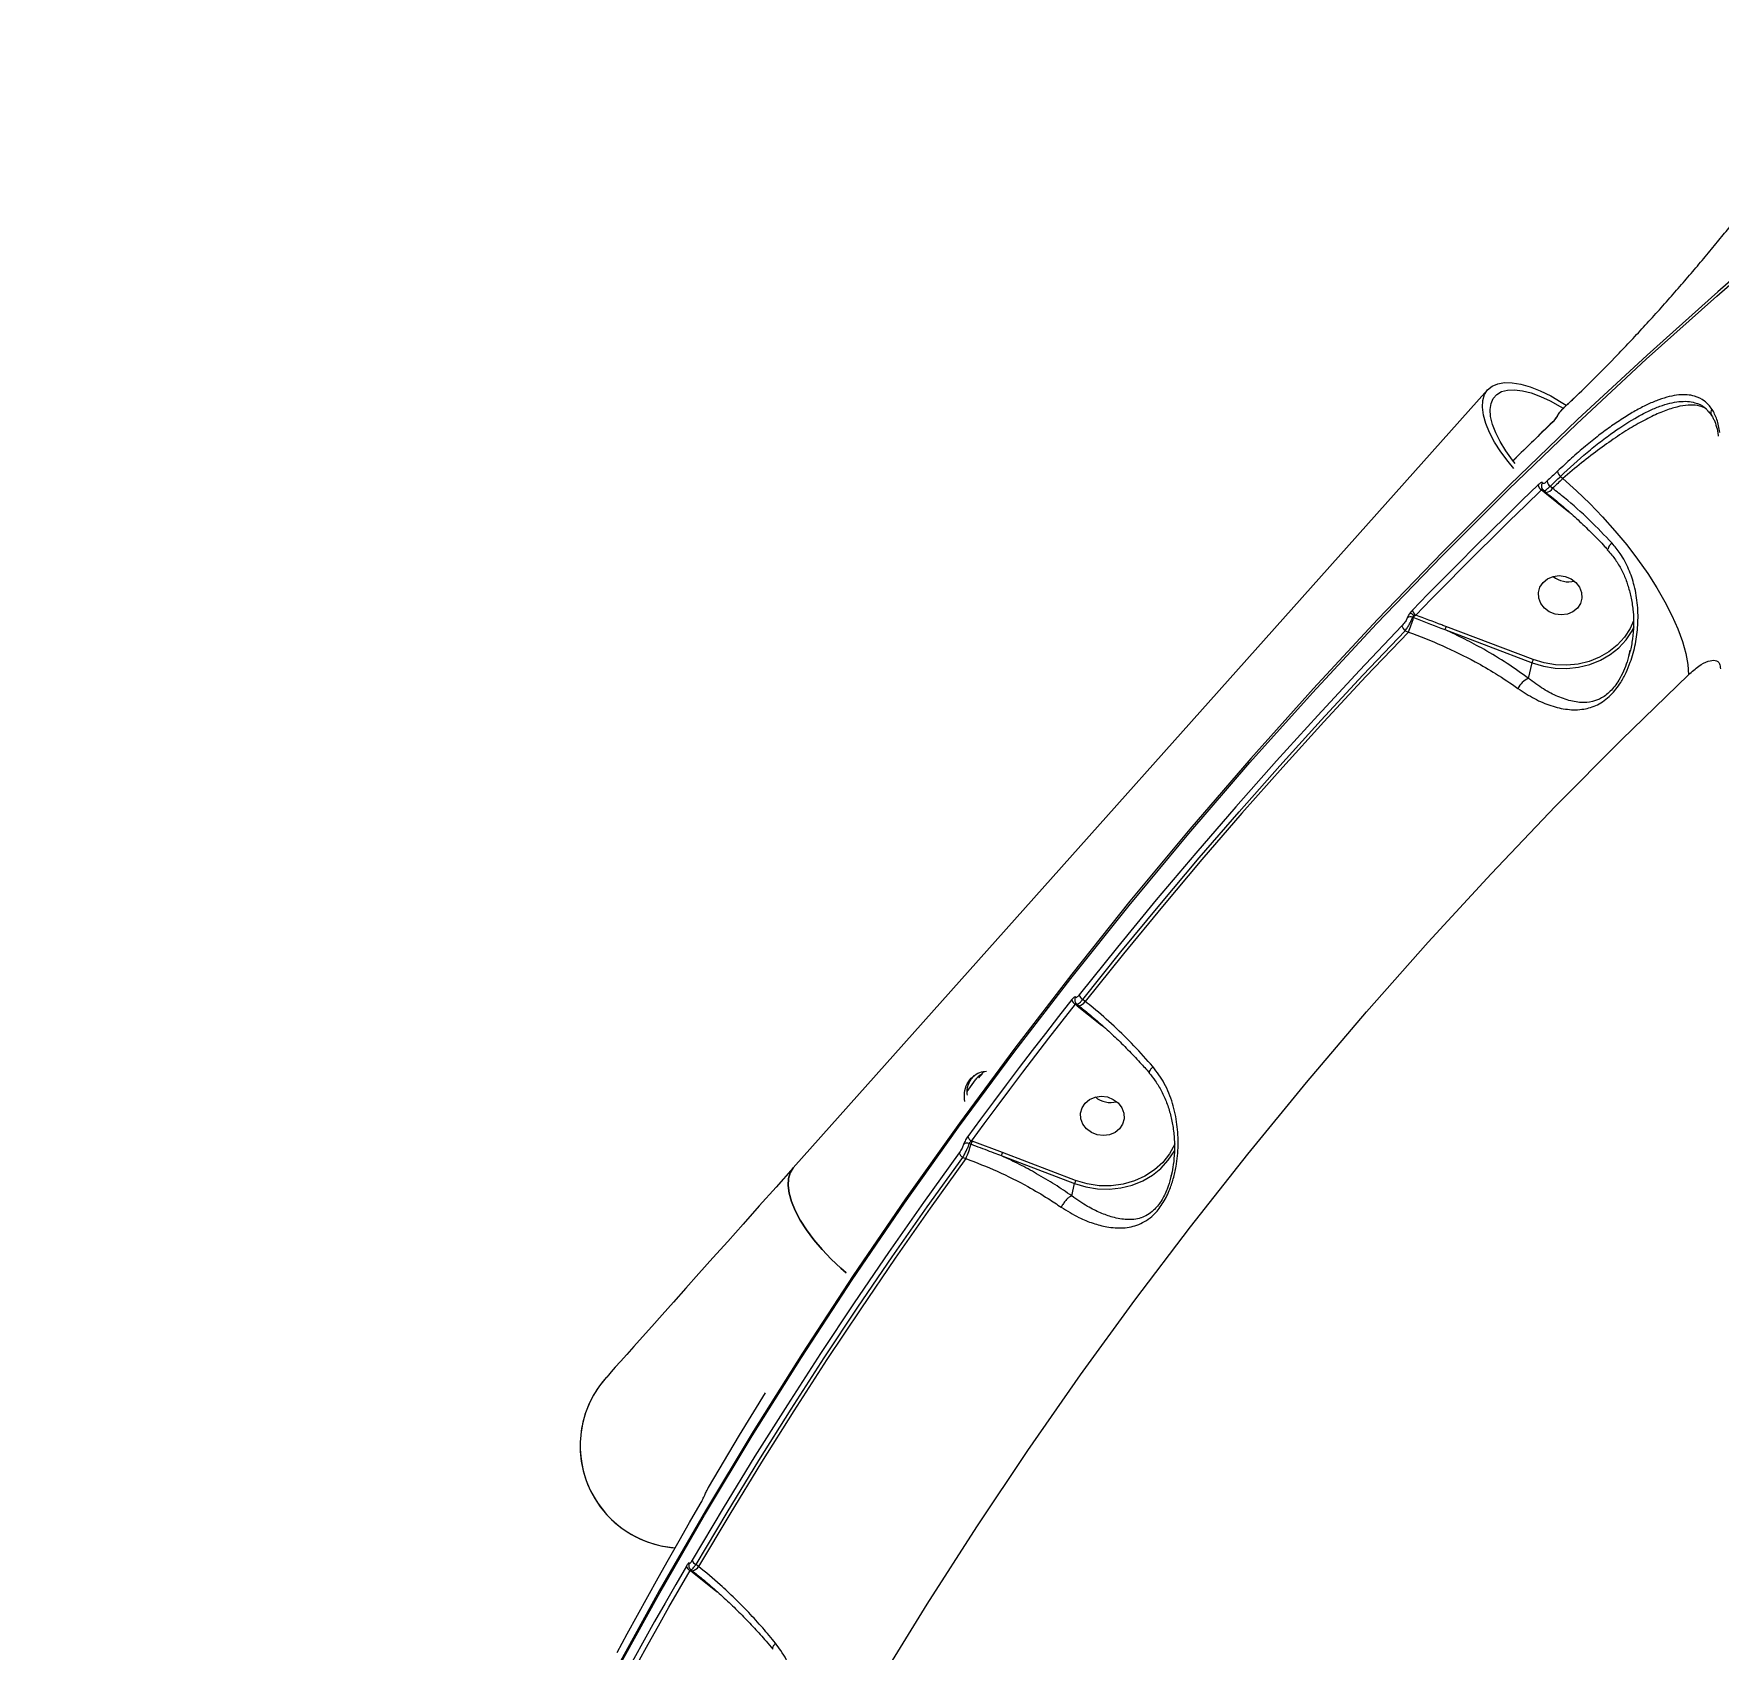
# Model space of a CAD drawing. Header units: millimetres. Extents: x -6879 to 7341, y -8047 to 7187.
# Drawn here: x -1430 to -1084.1, y 3551.1 to 3882.9 of the extents above; entities that cross this region are included whole.
import ezdxf

# ---------------------------------------------------------------- set-up
doc = ezdxf.new("R2010")
doc.units = ezdxf.units.MM
for name, color, linetype in [('DIKOM_ОБЪЕКТ', 7, 'Continuous'), ('DIKOM_РАЗМЕР_ЗОНА', 7, 'Continuous'), ('DIKOM_РАЗМЕР_ОБЪЕКТА', 7, 'Continuous')]:
    doc.layers.add(name, color=color, linetype=linetype)
doc.styles.add('style1', font='arial.ttf', dxfattribs={"width": 0.8})
doc.dimstyles.new('1-50', dxfattribs={"dimtxt": 300, "dimasz": 200, "dimexe": 100, "dimexo": 0, "dimgap": 100, "dimtad": 0, "dimdec": 0, "dimtxsty": 'style1', "dimcen": 0, "dimclrd": 7, "dimclre": 7, "dimadec": 1, "dimazin": 2, "dimtfac": 1, "dimtdec": 0, "dimtmove": 1, "dimatfit": 3, "dimfxl": 0, "dimlwd": 25, "dimlwe": 18, "dimarcsym": 0})

# ---------------------------------------------------------------- blocks, each defined once
blk = doc.blocks.new('*D20')
at = {"layer": 'Defpoints', "color": 0, "transparency": 16777216}
for p in [(-335.47, 4138.44), (-5198.79, -5966.88), (-1568.13, -5966.88)]:
    blk.add_point(p, dxfattribs=at)
at = {"layer": 'DIKOM_РАЗМЕР_ОБЪЕКТА', "color": 7, "lineweight": 18, "transparency": 16777216}
for p, q in [((-335.47, 4138.44), (-5298.79, 4138.44)), ((-1568.13, -5966.88), (-5298.79, -5966.88))]:
    blk.add_line(p, q, dxfattribs=at)
at = {"layer": 'DIKOM_РАЗМЕР_ОБЪЕКТА', "color": 7, "lineweight": 25, "transparency": 16777216}
for p, q in [((-5198.79, 3938.44), (-5198.79, -81.84)), ((-5198.79, -5766.88), (-5198.79, -1161.62))]:
    blk.add_line(p, q, dxfattribs=at)
at = {"layer": 'DIKOM_РАЗМЕР_ОБЪЕКТА', "color": 7, "transparency": 16777216}
for points in [[(-5232.12, 3938.44), (-5165.46, 3938.44), (-5198.79, 4138.44)], [(-5232.12, -5766.88), (-5165.46, -5766.88), (-5198.79, -5966.88)]]:
    blk.add_solid(points, dxfattribs=at)
at = {"layer": 'DIKOM_РАЗМЕР_ОБЪЕКТА', "color": 0, "transparency": 16777216, "insert": (-5198.79, -621.73), "char_height": 300, "attachment_point": 5, "rotation": 90, "style": 'style1'}
blk.add_mtext('10100', dxfattribs=at)
blk = doc.blocks.new('*D19')
at = {"layer": 'Defpoints', "color": 0, "transparency": 16777216}
for p in [(5624.04, 6094.27), (-4435.35, 2864.29), (5624.04, -2640.11)]:
    blk.add_point(p, dxfattribs=at)
at = {"layer": 'DIKOM_РАЗМЕР_ОБЪЕКТА', "color": 7, "lineweight": 18, "transparency": 16777216}
for p, q in [((-4435.35, 2864.29), (-4435.35, 6194.27)), ((5624.04, -2640.11), (5624.04, 6194.27))]:
    blk.add_line(p, q, dxfattribs=at)
at = {"layer": 'DIKOM_РАЗМЕР_ОБЪЕКТА', "color": 7, "lineweight": 25, "transparency": 16777216}
for p, q in [((-4235.35, 6094.27), (2113.67, 6094.27)), ((5424.04, 6094.27), (3193.46, 6094.27))]:
    blk.add_line(p, q, dxfattribs=at)
at = {"layer": 'DIKOM_РАЗМЕР_ОБЪЕКТА', "color": 7, "transparency": 16777216}
for points in [[(-4235.35, 6127.6), (-4235.35, 6060.94), (-4435.35, 6094.27)], [(5424.04, 6127.6), (5424.04, 6060.94), (5624.04, 6094.27)]]:
    blk.add_solid(points, dxfattribs=at)
at = {"layer": 'DIKOM_РАЗМЕР_ОБЪЕКТА', "color": 0, "transparency": 16777216, "insert": (2653.56, 6094.27), "char_height": 300, "attachment_point": 5, "style": 'style1'}
blk.add_mtext('10100', dxfattribs=at)
blk = doc.blocks.new('*D18')
at = {"layer": 'Defpoints', "color": 0, "transparency": 16777216}
for p in [(-342.29, 5666.7), (-6681.79, -8047.27), (-1651.48, -8047.27)]:
    blk.add_point(p, dxfattribs=at)
at = {"layer": 'DIKOM_РАЗМЕР_ЗОНА', "color": 7, "lineweight": 18, "transparency": 16777216}
for p, q in [((-342.29, 5666.7), (-6781.79, 5666.7)), ((-1651.48, -8047.27), (-6781.79, -8047.27))]:
    blk.add_line(p, q, dxfattribs=at)
at = {"layer": 'DIKOM_РАЗМЕР_ЗОНА', "color": 7, "lineweight": 25, "transparency": 16777216}
for p, q in [((-6681.79, 5466.7), (-6681.79, -340.84)), ((-6681.79, -7847.27), (-6681.79, -1420.62))]:
    blk.add_line(p, q, dxfattribs=at)
at = {"layer": 'DIKOM_РАЗМЕР_ЗОНА', "color": 7, "transparency": 16777216}
for points in [[(-6715.12, 5466.7), (-6648.46, 5466.7), (-6681.79, 5666.7)], [(-6715.12, -7847.27), (-6648.46, -7847.27), (-6681.79, -8047.27)]]:
    blk.add_solid(points, dxfattribs=at)
at = {"layer": 'DIKOM_РАЗМЕР_ЗОНА', "color": 0, "transparency": 16777216, "insert": (-6681.79, -880.73), "char_height": 300, "attachment_point": 5, "rotation": 90, "style": 'style1'}
blk.add_mtext('13700', dxfattribs=at)
blk = doc.blocks.new('*D17')
at = {"layer": 'Defpoints', "color": 0, "transparency": 16777216}
for p in [(-5935.35, 6990.27), (-5935.35, 998.27), (7340.79, -2830.86)]:
    blk.add_point(p, dxfattribs=at)
at = {"layer": 'DIKOM_РАЗМЕР_ЗОНА', "color": 7, "lineweight": 18, "transparency": 16777216}
for p, q in [((-5935.35, 998.27), (-5935.35, 7090.27)), ((7340.79, -2830.86), (7340.79, 7090.27))]:
    blk.add_line(p, q, dxfattribs=at)
at = {"layer": 'DIKOM_РАЗМЕР_ЗОНА', "color": 7, "lineweight": 25, "transparency": 16777216}
for p, q in [((-5735.35, 6990.27), (2016.67, 6990.27)), ((7140.79, 6990.27), (3096.46, 6990.27))]:
    blk.add_line(p, q, dxfattribs=at)
at = {"layer": 'DIKOM_РАЗМЕР_ЗОНА', "color": 7, "transparency": 16777216}
for points in [[(-5735.35, 7023.6), (-5735.35, 6956.94), (-5935.35, 6990.27)], [(7140.79, 7023.6), (7140.79, 6956.94), (7340.79, 6990.27)]]:
    blk.add_solid(points, dxfattribs=at)
at = {"layer": 'DIKOM_РАЗМЕР_ЗОНА', "color": 0, "transparency": 16777216, "insert": (2556.56, 6990.27), "char_height": 300, "attachment_point": 5, "style": 'style1'}
blk.add_mtext('13300', dxfattribs=at)

msp = doc.modelspace()

# ---------------------------------------------------------------- linework, layer by layer
at = {"layer": 'DIKOM_ОБЪЕКТ', "color": 7, "linetype": 'Continuous', "lineweight": 15}
for p, q in [((-1131.43, 3809.73), (-1274.03, 3649.96)), ((-1113.7, 3808.02), (-1115.84, 3805.98)), ((-1086.35, 3805.55), (-1086.19, 3805.38)), ((-1085.49, 3804.56), (-1085.26, 3804.15)), ((-1085.43, 3804.56), (-1085.44, 3804.59)), ((-1120.39, 3789.16), (-1119.7, 3788.63)), ((-1119.96, 3789.09), (-1119.38, 3788.63)), ((-1119.7, 3788.63), (-1114.72, 3784.68)), ((-1119.38, 3788.63), (-1119.36, 3788.62)), ((-1118.08, 3789.5), (-1118.59, 3789.9)), ((-1116.46, 3791.94), (-1116, 3791.5)), ((-1114.72, 3784.68), (-1114.64, 3784.62)), ((-1106.76, 3776.93), (-1106.76, 3776.93)), ((-1146.85, 3763.03), (-1146.63, 3762.94)), ((-1122.09, 3754.33), (-1139.98, 3761.13)), ((-1148.35, 3760.24), (-1147.7, 3759.99)), ((-1140.2, 3760.49), (-1122.31, 3753.69)), ((-1102.21, 3756.24), (-1102.52, 3754.98)), ((-1123.03, 3750.48), (-1122.31, 3753.69)), ((-1216.09, 3683.55), (-1215.7, 3683.24)), ((-1215.82, 3683.6), (-1215.37, 3683.24)), ((-1215.7, 3683.24), (-1210.7, 3679.29)), ((-1215.37, 3683.24), (-1215.36, 3683.24)), ((-1214.08, 3684.12), (-1214.59, 3684.52)), ((-1210.7, 3679.29), (-1210.38, 3679.03)), ((-1238.32, 3665.65), (-1236.6, 3668.02)), ((-1235.31, 3669.17), (-1234.91, 3669.72)), ((-1237.9, 3654.98), (-1237.52, 3654.83)), ((-1237.3, 3655.42), (-1237.43, 3655.47)), ((-1231.09, 3653.1), (-1237.3, 3655.42)), ((-1239.21, 3652.12), (-1238.58, 3651.88)), ((-1231.31, 3652.47), (-1216.26, 3646.75)), ((-1216.04, 3647.38), (-1231.09, 3653.1)), ((-1216.84, 3644.2), (-1216.26, 3646.75)), ((-1196.38, 3648.6), (-1196.46, 3648.22)), ((-1295.2, 3567.3), (-1295.1, 3567.22)), ((-1295.1, 3567.48), (-1294.77, 3567.22)), ((-1295.1, 3567.22), (-1290.01, 3563.19)), ((-1294.77, 3567.22), (-1294.76, 3567.21)), ((-1293.48, 3568.09), (-1294, 3568.5)), ((-1290.01, 3563.19), (-1289.65, 3562.91))]:
    msp.add_line(p, q, dxfattribs=at)
at = {"layer": 'DIKOM_ОБЪЕКТ', "color": 7, "linetype": 'Continuous', "lineweight": 15, "flags": 128}
for points in [[(-1310.9, 3545.63), (-1301.75, 3562.23), (-1292.28, 3578.67), (-1282.48, 3594.94), (-1272.36, 3611.05), (-1261.92, 3626.98), (-1251.17, 3642.72), (-1240.11, 3658.29), (-1228.74, 3673.66), (-1217.06, 3688.84), (-1205.08, 3703.83), (-1192.81, 3718.6), (-1180.24, 3733.17), (-1167.38, 3747.53), (-1154.24, 3761.67), (-1140.82, 3775.6), (-1127.11, 3789.29), (-1113.14, 3802.76), (-1098.89, 3815.99), (-1084.38, 3828.99), (-1069.61, 3841.75)], [(-1069.41, 3842.63), (-1084.18, 3829.87), (-1098.69, 3816.87), (-1112.94, 3803.64), (-1126.92, 3790.17), (-1140.62, 3776.48), (-1154.04, 3762.55), (-1167.19, 3748.41), (-1180.04, 3734.05), (-1192.61, 3719.48), (-1204.89, 3704.71), (-1216.86, 3689.72), (-1228.54, 3674.54), (-1239.91, 3659.17), (-1250.97, 3643.6), (-1261.72, 3627.86), (-1272.16, 3611.93), (-1282.28, 3595.82), (-1292.08, 3579.55), (-1301.56, 3563.11), (-1310.71, 3546.51)], [(-1126.06, 3793.58), (-1127.22, 3794.98), (-1128.71, 3797), (-1129.99, 3799), (-1131.02, 3800.95), (-1131.79, 3802.81), (-1132.28, 3804.54), (-1132.5, 3806.13), (-1132.42, 3807.54), (-1132.06, 3808.74), (-1131.43, 3809.73), (-1130.52, 3810.47), (-1129.36, 3810.96), (-1127.97, 3811.2), (-1126.37, 3811.16), (-1124.59, 3810.87), (-1122.66, 3810.31), (-1120.61, 3809.51), (-1118.48, 3808.47), (-1116.3, 3807.21), (-1115.28, 3806.56)], [(-1125.76, 3794.6), (-1126.31, 3795.29), (-1127.69, 3797.2), (-1128.85, 3799.08), (-1129.77, 3800.9), (-1130.42, 3802.62), (-1130.81, 3804.22), (-1130.91, 3805.66), (-1130.73, 3806.91), (-1130.27, 3807.96), (-1129.54, 3808.77), (-1128.55, 3809.35), (-1127.33, 3809.67), (-1125.89, 3809.73), (-1124.26, 3809.53), (-1122.47, 3809.08), (-1120.56, 3808.37), (-1118.56, 3807.43), (-1116.5, 3806.28), (-1115.94, 3805.93)], [(-1115.88, 3805.91), (-1115.62, 3806.17), (-1115.35, 3806.42), (-1115.08, 3806.68), (-1114.82, 3806.93), (-1114.55, 3807.19), (-1114.28, 3807.44), (-1114.01, 3807.7), (-1113.75, 3807.95)], [(-1115.84, 3805.98), (-1115.84, 3805.98), (-1115.88, 3805.91)], [(-1113.7, 3808.02), (-1113.71, 3808.02), (-1113.75, 3807.95)], [(-1126.21, 3795.16), (-1124.72, 3796.62), (-1121.45, 3799.8), (-1118.17, 3802.98)], [(-1118.13, 3803.05), (-1118.14, 3803.04), (-1118.17, 3802.98)], [(-1117.21, 3804.21), (-1117.14, 3804.32), (-1117.03, 3804.45)], [(-1117.1, 3792.99), (-1117.37, 3792.74), (-1117.64, 3792.48), (-1117.9, 3792.23), (-1118.17, 3791.98), (-1118.44, 3791.72), (-1118.7, 3791.47), (-1118.97, 3791.21), (-1119.24, 3790.95)], [(-1121.03, 3790.22), (-1124.32, 3787.05), (-1127.58, 3783.86), (-1130.83, 3780.66), (-1134.07, 3777.45), (-1137.29, 3774.23), (-1140.5, 3770.99), (-1143.69, 3767.74), (-1146.86, 3764.48)], [(-1146.19, 3763.45), (-1143.02, 3766.71), (-1139.83, 3769.95), (-1136.63, 3773.18), (-1133.41, 3776.41), (-1130.18, 3779.61), (-1126.93, 3782.81), (-1123.67, 3785.99), (-1120.39, 3789.16)], [(-1118.59, 3789.9), (-1118.33, 3790.16), (-1118.06, 3790.41), (-1117.79, 3790.67), (-1117.53, 3790.92), (-1117.26, 3791.18), (-1116.99, 3791.43), (-1116.73, 3791.68), (-1116.46, 3791.94)], [(-1116, 3791.5), (-1116.26, 3791.25), (-1116.52, 3791), (-1116.78, 3790.75), (-1117.04, 3790.5), (-1117.3, 3790.25), (-1117.56, 3790), (-1117.82, 3789.75), (-1118.08, 3789.5)], [(-1116, 3791.5), (-1113.2, 3789), (-1110.47, 3786.36), (-1107.82, 3783.61), (-1105.28, 3780.77), (-1102.87, 3777.87), (-1100.62, 3774.93), (-1098.55, 3771.98), (-1096.67, 3769.05), (-1095.01, 3766.17), (-1093.57, 3763.36), (-1092.37, 3760.64), (-1091.42, 3758.04), (-1090.74, 3755.59), (-1090.32, 3753.31), (-1090.16, 3751.22)], [(-1118.76, 3764.13), (-1119.76, 3764.89), (-1120.5, 3765.85), (-1120.92, 3766.96), (-1120.98, 3768.11), (-1120.69, 3769.21), (-1120.05, 3770.18), (-1119.13, 3770.94), (-1118, 3771.42), (-1116.75, 3771.58), (-1115.48, 3771.42), (-1114.29, 3770.94), (-1113.29, 3770.19), (-1112.55, 3769.22), (-1112.13, 3768.12), (-1112.07, 3766.97), (-1112.36, 3765.86), (-1113, 3764.89), (-1113.92, 3764.14), (-1115.05, 3763.66), (-1116.3, 3763.49), (-1117.57, 3763.66), (-1118.76, 3764.13)], [(-1149.02, 3761.27), (-1157.74, 3752.12), (-1166.33, 3742.87), (-1174.81, 3733.53), (-1183.16, 3724.1), (-1191.38, 3714.58), (-1199.49, 3704.97), (-1207.46, 3695.27), (-1215.31, 3685.48)], [(-1122.31, 3753.69), (-1119.98, 3752.98), (-1117.58, 3752.58), (-1115.15, 3752.5), (-1112.75, 3752.75), (-1110.44, 3753.32), (-1108.26, 3754.19), (-1106.26, 3755.35), (-1104.49, 3756.77), (-1102.98, 3758.42), (-1101.77, 3760.26), (-1101.34, 3761.13)], [(-1101.44, 3762.28), (-1102.17, 3760.7), (-1103.34, 3758.91), (-1104.81, 3757.31), (-1106.52, 3755.93), (-1108.46, 3754.8), (-1110.57, 3753.96), (-1112.82, 3753.41), (-1115.14, 3753.17), (-1117.5, 3753.25), (-1119.83, 3753.63), (-1122.09, 3754.33)], [(-1214.59, 3684.52), (-1206.74, 3694.29), (-1198.78, 3703.98), (-1190.68, 3713.59), (-1182.46, 3723.1), (-1174.12, 3732.53), (-1165.65, 3741.86), (-1157.06, 3751.1), (-1148.35, 3760.24)], [(-1147.7, 3759.99), (-1156.43, 3750.83), (-1165.04, 3741.57), (-1173.52, 3732.22), (-1181.88, 3722.78), (-1190.12, 3713.25), (-1198.23, 3703.63), (-1206.22, 3693.92), (-1214.08, 3684.12)], [(-1256.37, 3544.34), (-1246.51, 3560.39), (-1236.33, 3576.26), (-1225.83, 3591.94), (-1215.02, 3607.45), (-1203.89, 3622.76), (-1192.44, 3637.88), (-1180.69, 3652.79), (-1168.64, 3667.5), (-1156.29, 3682.01), (-1143.64, 3696.29), (-1130.7, 3710.36), (-1117.47, 3724.21), (-1103.96, 3737.83), (-1090.16, 3751.22)], [(-1216.81, 3684.52), (-1219.54, 3681.04), (-1222.25, 3677.55), (-1224.94, 3674.05), (-1227.62, 3670.55), (-1230.28, 3667.03), (-1232.93, 3663.5), (-1235.56, 3659.96), (-1238.17, 3656.41)], [(-1237.43, 3655.47), (-1234.82, 3659.01), (-1232.19, 3662.55), (-1229.55, 3666.08), (-1226.89, 3669.59), (-1224.21, 3673.1), (-1221.52, 3676.59), (-1218.81, 3680.07), (-1216.09, 3683.55)], [(-1212.8, 3657.22), (-1213.8, 3657.97), (-1214.54, 3658.94), (-1214.96, 3660.05), (-1215.03, 3661.2), (-1214.73, 3662.3), (-1214.09, 3663.27), (-1213.17, 3664.02), (-1212.04, 3664.5), (-1210.79, 3664.67), (-1209.52, 3664.51), (-1208.34, 3664.03), (-1207.33, 3663.28), (-1206.59, 3662.31), (-1206.17, 3661.21), (-1206.11, 3660.06), (-1206.41, 3658.95), (-1207.04, 3657.98), (-1207.96, 3657.23), (-1209.09, 3656.75), (-1210.35, 3656.58), (-1211.61, 3656.74), (-1212.8, 3657.22)], [(-1195.68, 3654.88), (-1195.7, 3654.84), (-1196.76, 3652.87), (-1198.16, 3651.09), (-1199.85, 3649.54), (-1201.81, 3648.25), (-1203.97, 3647.27), (-1206.3, 3646.61), (-1208.73, 3646.28), (-1211.2, 3646.3), (-1213.66, 3646.67), (-1216.04, 3647.38)], [(-1239.95, 3653.06), (-1247.28, 3642.87), (-1254.48, 3632.6), (-1261.54, 3622.25), (-1268.46, 3611.83), (-1275.25, 3601.33), (-1281.9, 3590.75), (-1288.42, 3580.1), (-1294.79, 3569.37)], [(-1294, 3568.5), (-1287.63, 3579.22), (-1281.12, 3589.86), (-1274.48, 3600.43), (-1267.69, 3610.92), (-1260.77, 3621.34), (-1253.72, 3631.68), (-1246.53, 3641.94), (-1239.21, 3652.12)], [(-1238.58, 3651.88), (-1245.92, 3641.68), (-1253.12, 3631.4), (-1260.19, 3621.04), (-1267.12, 3610.6), (-1273.92, 3600.09), (-1280.58, 3589.5), (-1287.1, 3578.83), (-1293.48, 3568.09)], [(-1216.26, 3646.75), (-1213.94, 3646.05), (-1211.54, 3645.66), (-1209.12, 3645.59), (-1206.74, 3645.85), (-1204.44, 3646.42), (-1202.27, 3647.29), (-1200.28, 3648.45), (-1198.52, 3649.86), (-1197.02, 3651.51), (-1195.82, 3653.35), (-1195.74, 3653.49)], [(-1274.03, 3649.96), (-1277.58, 3645.98), (-1281.02, 3642.13), (-1284.33, 3638.41), (-1287.51, 3634.86), (-1290.54, 3631.46), (-1293.4, 3628.25), (-1296.1, 3625.23), (-1298.62, 3622.4), (-1300.96, 3619.79), (-1303.09, 3617.4), (-1305.02, 3615.23), (-1306.75, 3613.3), (-1308.25, 3611.62), (-1309.53, 3610.18), (-1310.59, 3609), (-1311.41, 3608.07), (-1312, 3607.41), (-1312.36, 3607.01), (-1312.48, 3606.88)], [(-1263.18, 3628.41), (-1264.27, 3629.35), (-1266.27, 3631.23), (-1268.13, 3633.2), (-1269.82, 3635.21), (-1271.31, 3637.23), (-1272.59, 3639.23), (-1273.62, 3641.18), (-1274.39, 3643.04), (-1274.89, 3644.77), (-1275.1, 3646.36), (-1275.03, 3647.77), (-1274.67, 3648.97), (-1274.03, 3649.96)], [(-1274.03, 3649.96), (-1274.67, 3648.97), (-1275.03, 3647.77), (-1275.1, 3646.36), (-1274.89, 3644.77), (-1274.39, 3643.04), (-1273.62, 3641.18), (-1272.59, 3639.23), (-1271.31, 3637.23), (-1269.82, 3635.21), (-1268.13, 3633.2), (-1266.27, 3631.23), (-1264.27, 3629.35), (-1263.18, 3628.41)], [(-1291.43, 3584.33), (-1285.06, 3595.05), (-1279.73, 3603.79)], [(-1310.19, 3550.41), (-1308.12, 3554.25), (-1306.03, 3558.09), (-1303.92, 3561.92), (-1301.8, 3565.74), (-1299.66, 3569.55), (-1297.5, 3573.35), (-1295.33, 3577.14), (-1293.13, 3580.93)], [(-1295.99, 3568.17), (-1298.19, 3564.39), (-1300.36, 3560.59), (-1302.52, 3556.79), (-1304.66, 3552.98), (-1306.78, 3549.16), (-1308.89, 3545.33), (-1310.98, 3541.5), (-1313.05, 3537.65)], [(-1312.25, 3536.81), (-1310.18, 3540.65), (-1308.09, 3544.48), (-1305.99, 3548.3), (-1303.86, 3552.12), (-1301.72, 3555.93), (-1299.57, 3559.73), (-1297.39, 3563.52), (-1295.2, 3567.3)]]:
    msp.add_lwpolyline(points, dxfattribs=at)
at = {"layer": 'DIKOM_ОБЪЕКТ', "color": 7, "linetype": 'Continuous', "lineweight": 15}
for centre, radius, start, end in [((-1084.67, 3805.12), 0.935, 136.0069, 214.3092), ((-1115.55, 3793.22), 1.57, 188.1839, 234.5196), ((-1119.5, 3790.44), 1.55, 188.028, 234.925), ((-1119.48, 3789.96), 0.912, 136.0659, 187.7639), ((-1118.94, 3787.94), 1.03, 126.5023, 137.9803), ((-1119.86, 3790.71), 2.15, 283.5735, 325.8869), ((-1117.69, 3791.18), 1.56, 188.2045, 234.7105), ((-1104.47, 3776.35), 2.37, 126.6285, 165.6344), ((-1114.79, 3775.25), 4.96, 230.4905, 284.2225), ((-1145.38, 3764.71), 1.5, 188.6586, 237.0147), ((-1147.53, 3761.51), 1.51, 188.9996, 237.067), ((-1147.27, 3762.06), 1.06, 66.2404, 129.2629), ((-1173.03, 3770.78), 27.53, 336.9243, 343.4527), ((-1151.69, 3756.78), 8.34, 51.601, 58.6776), ((-1142.25, 3761.67), 4.57, 158.9315, 163.7978), ((-1135.48, 3759.18), 4.9, 156.6355, 164.4844), ((-1117.63, 3752.4), 4.86, 156.6039, 164.516), ((-1121.31, 3746.51), 4.33, 113.4505, 153.9972), ((-1215.33, 3684.46), 0.908, 143.6379, 185.3535), ((-1213.95, 3685.74), 1.38, 190.9107, 242.7646), ((-1215.47, 3684.77), 1.37, 190.661, 243.0307), ((-1214.96, 3682.58), 0.991, 126.2761, 138.1943), ((-1215.83, 3685.29), 2.11, 282.885, 326.1665), ((-1235.16, 3668.03), 0.975, 111.1115, 144.9677), ((-1208.84, 3668.34), 4.96, 230.4895, 284.2232), ((-1238.31, 3654.03), 1.03, 66.3387, 136.7039), ((-1263.89, 3662.66), 27.51, 336.9261, 343.4589), ((-1236.87, 3656.67), 1.33, 191.3016, 245.0659), ((-1232.19, 3653.24), 5.56, 156.944, 163.409), ((-1238.65, 3653.33), 1.33, 191.6469, 245.1146), ((-1226.6, 3651.16), 4.9, 156.6328, 164.4871), ((-1211.61, 3645.46), 4.83, 156.5767, 164.5432), ((-1296.81, 3592.9), 21, 138.2493, 228.2493), ((-1296.81, 3592.9), 21, 138.2493, 265.9396), ((-1296.81, 3592.9), 21, 228.2493, 265.9396), ((-1294.81, 3568.45), 1.22, 193.2641, 251.1528), ((-1294.59, 3568.34), 0.913, 151.3853, 182.1868), ((-1294.34, 3566.54), 1.02, 126.4225, 138.054), ((-1293.6, 3569.66), 1.23, 193.5644, 250.8688), ((-1295.23, 3569.26), 2.1, 282.7508, 326.1975)]:
    msp.add_arc(centre, radius, start, end, dxfattribs=at)
for points, knots in [([(-1113.75, 3807.95), (-1112.28, 3809.37), (-1109.32, 3812.22), (-1105.34, 3816.29), (-1101.9, 3819.9), (-1099.01, 3823.02), (-1096.13, 3826.18), (-1093.32, 3829.36), (-1090.61, 3832.48), (-1087.98, 3835.56), (-1085.45, 3838.6), (-1083.04, 3841.54), (-1080.79, 3844.34), (-1078.7, 3847), (-1076.75, 3849.53), (-1075.59, 3851.07), (-1075.01, 3851.85)], [0, 0, 0, 0, 0.101305, 0.204326, 0.269547, 0.33477, 0.401876, 0.468983, 0.534396, 0.599806, 0.667129, 0.734451, 0.799892, 0.86533, 0.932664, 1, 1, 1, 1]), ([(-1115.9, 3805.92), (-1116, 3805.82), (-1116.27, 3805.55), (-1116.69, 3805.04), (-1117.03, 3804.58), (-1117.14, 3804.31), (-1117.18, 3804.21)], [0, 0, 0, 0, 0.189708, 0.506042, 0.825081, 1, 1, 1, 1]), ([(-1117.03, 3804.45), (-1116.98, 3804.54), (-1116.88, 3804.74), (-1116.61, 3805.11), (-1116.28, 3805.5), (-1116.03, 3805.77), (-1115.9, 3805.89), (-1115.88, 3805.91)], [0, 0, 0, 0, 0.240756, 0.481421, 0.722142, 0.962839, 1, 1, 1, 1]), ([(-1116.46, 3791.94), (-1114.62, 3793.64), (-1111.84, 3796.21), (-1108.23, 3799.11), (-1104.71, 3801.73), (-1101.35, 3803.86), (-1098.24, 3805.46), (-1095.31, 3806.68), (-1092.67, 3807.33), (-1090.37, 3807.4), (-1088.58, 3807.06), (-1087.27, 3806.58), (-1086.68, 3805.91), (-1086.59, 3805.81)], [0, 0, 0, 0, 0.143044, 0.216702, 0.290358, 0.433402, 0.507082, 0.580761, 0.72328, 0.796683, 0.870092, 0.979208, 1, 1, 1, 1]), ([(-1086.11, 3805.32), (-1086.25, 3805.48), (-1086.77, 3806.12), (-1088.16, 3806.54), (-1090.19, 3806.66), (-1092.49, 3806.27), (-1095.12, 3805.43), (-1098.07, 3804.13), (-1101.28, 3802.39), (-1104.72, 3800.23), (-1108.35, 3797.68), (-1112.12, 3794.79), (-1114.71, 3792.59), (-1116, 3791.5)], [0, 0, 0, 0, 0.039375, 0.150127, 0.244254, 0.338673, 0.432801, 0.52725, 0.621995, 0.716446, 0.810865, 0.905579, 1, 1, 1, 1]), ([(-1085.35, 3805.76), (-1085.83, 3806.37), (-1086.79, 3807.58), (-1088.6, 3808.42), (-1090.43, 3808.74), (-1092.17, 3808.71), (-1094.1, 3808.38), (-1096.19, 3807.74), (-1098.42, 3806.81), (-1100.79, 3805.6), (-1102.89, 3804.38), (-1104.24, 3803.46), (-1104.7, 3803.14)], [0, 0, 0, 0, 0.1427555, 0.2878657, 0.3811443, 0.4744241, 0.570425, 0.6664297, 0.7600065, 0.8535856, 0.9499091, 1, 1, 1, 1]), ([(-1118.13, 3803.05), (-1120.41, 3800.86), (-1123.11, 3798.27), (-1125.75, 3795.63), (-1126.16, 3795.22)], [0, 0, 0, 0, 0.845673, 1, 1, 1, 1]), ([(-1118.17, 3802.98), (-1118.16, 3802.99), (-1118.03, 3803.12), (-1117.77, 3803.38), (-1117.45, 3803.78), (-1117.18, 3804.15), (-1117.08, 3804.35), (-1117.03, 3804.45)], [0, 0, 0, 0, 0.037222, 0.277909, 0.518584, 0.759261, 1, 1, 1, 1]), ([(-1117.21, 3804.21), (-1117.21, 3804.2), (-1117.22, 3804.18), (-1117.27, 3804.08), (-1117.39, 3803.91), (-1117.58, 3803.65), (-1117.83, 3803.35), (-1118.04, 3803.13), (-1118.13, 3803.05), (-1118.13, 3803.05)], [0, 0, 0, 0, 0.062639, 0.17771, 0.3356, 0.530402, 0.755898, 0.992513, 1, 1, 1, 1]), ([(-1104.7, 3803.14), (-1105.12, 3802.87), (-1106.39, 3802.03), (-1108.62, 3800.36), (-1111.37, 3798.15), (-1114.2, 3795.71), (-1116.14, 3793.9), (-1117.1, 3792.99)], [0, 0, 0, 0, 0.108569, 0.328232, 0.547894, 0.773951, 1, 1, 1, 1]), ([(-1086.21, 3805.36), (-1086.08, 3805.25), (-1085.82, 3805.02), (-1085.62, 3804.68), (-1085.52, 3804.5)], [0, 0, 0, 0, 0.4823512, 1, 1, 1, 1]), ([(-1083.76, 3800.96), (-1083.92, 3801.89), (-1084.24, 3803.76), (-1084.97, 3805.09), (-1085.35, 3805.76)], [0, 0, 0, 0, 0.4964965, 1, 1, 1, 1]), ([(-1085.26, 3804.15), (-1085.15, 3803.96), (-1084.8, 3803.38), (-1084.41, 3802.11), (-1084.12, 3800.97), (-1084.06, 3800.26), (-1084.06, 3800.2)], [0, 0, 0, 0, 0.192559, 0.582213, 0.965103, 1, 1, 1, 1]), ([(-1120.14, 3790.59), (-1120.14, 3790.6), (-1120.15, 3790.66), (-1120.22, 3790.73), (-1120.42, 3790.69), (-1120.7, 3790.52), (-1120.92, 3790.32), (-1121.03, 3790.22)], [0, 0, 0, 0, 0.037323, 0.278229, 0.518997, 0.759542, 1, 1, 1, 1]), ([(-1120.39, 3789.16), (-1120.35, 3789.19), (-1120.26, 3789.26), (-1120.16, 3789.3), (-1120.09, 3789.31), (-1120.07, 3789.28), (-1120.06, 3789.28)], [0, 0, 0, 0, 0.292372, 0.585698, 0.879584, 1, 1, 1, 1]), ([(-1120.36, 3789.84), (-1120.36, 3789.76), (-1120.34, 3789.56), (-1120.19, 3789.27), (-1120.01, 3789.15), (-1119.95, 3789.1)], [0, 0, 0, 0, 0.272209, 0.751366, 1, 1, 1, 1]), ([(-1119.24, 3790.95), (-1119.35, 3790.85), (-1119.57, 3790.65), (-1119.85, 3790.49), (-1120.06, 3790.45), (-1120.13, 3790.51), (-1120.14, 3790.58), (-1120.14, 3790.59)], [0, 0, 0, 0, 0.240465, 0.481048, 0.72193, 0.962914, 1, 1, 1, 1]), ([(-1119.94, 3789.12), (-1119.92, 3789.09), (-1119.87, 3789.01), (-1119.58, 3789.11), (-1119.14, 3789.39), (-1118.78, 3789.73), (-1118.59, 3789.9)], [0, 0, 0, 0, 0.120257, 0.413668, 0.70678, 1, 1, 1, 1]), ([(-1105.88, 3778.25), (-1107.41, 3779.84), (-1110.5, 3783.08), (-1114.69, 3786.81), (-1117.26, 3788.85), (-1118.08, 3789.5)], [0, 0, 0, 0, 0.398483, 0.808512, 1, 1, 1, 1]), ([(-1119.39, 3788.58), (-1118.91, 3788.21), (-1117.51, 3787.12), (-1115.21, 3785.16), (-1112.51, 3782.73), (-1109.9, 3780.19), (-1107.99, 3778.24), (-1106.99, 3777.13), (-1106.8, 3776.91)], [0, 0, 0, 0, 0.107805, 0.316228, 0.526132, 0.736823, 0.947403, 1, 1, 1, 1]), ([(-1125.2, 3748.41), (-1124.07, 3747.67), (-1121.81, 3746.18), (-1118.4, 3744.78), (-1115.04, 3743.98), (-1111.87, 3744), (-1109.33, 3744.75), (-1107.47, 3745.88), (-1105.79, 3747.3), (-1104.24, 3749.29), (-1102.97, 3751.64), (-1101.89, 3754.27), (-1101, 3757.54), (-1100.5, 3761.47), (-1100.54, 3765.5), (-1101.18, 3769.38), (-1102.39, 3772.95), (-1103.94, 3775.91), (-1105.3, 3777.54), (-1105.88, 3778.25)], [0, 0, 0, 0, 0.07591, 0.151908, 0.228636, 0.305187, 0.368862, 0.401618, 0.434332, 0.490458, 0.528236, 0.566085, 0.630878, 0.695772, 0.764522, 0.833229, 0.893682, 0.954062, 1, 1, 1, 1]), ([(-1106.86, 3776.84), (-1106.54, 3776.49), (-1105.66, 3775.56), (-1104.49, 3773.82), (-1103.36, 3771.68), (-1102.53, 3769.36), (-1101.89, 3766.86), (-1101.5, 3764.17), (-1101.41, 3761.37), (-1101.64, 3758.61), (-1102.01, 3756.46), (-1102.39, 3755.28), (-1102.49, 3754.97)], [0, 0, 0, 0, 0.060795, 0.163659, 0.267291, 0.371796, 0.481629, 0.602106, 0.723917, 0.843591, 0.959064, 1, 1, 1, 1]), ([(-1146.86, 3764.48), (-1146.91, 3764.43), (-1147.08, 3764.25), (-1147.24, 3764.05), (-1147.35, 3763.9)], [0, 0, 0, 0, 0.2881295, 1, 1, 1, 1]), ([(-1147.94, 3762.88), (-1147.98, 3762.78), (-1148.06, 3762.57), (-1148.29, 3762.18), (-1148.58, 3761.77), (-1148.84, 3761.46), (-1148.98, 3761.31), (-1149.02, 3761.27)], [0, 0, 0, 0, 0.224957, 0.449539, 0.68032, 0.923802, 1, 1, 1, 1]), ([(-1148.35, 3760.24), (-1148.3, 3760.31), (-1148.1, 3760.59), (-1147.75, 3761.13), (-1147.35, 3761.85), (-1147.02, 3762.52), (-1146.91, 3762.86), (-1146.85, 3763.03)], [0, 0, 0, 0, 0.074903, 0.315144, 0.545122, 0.771482, 1, 1, 1, 1]), ([(-1147.35, 3763.9), (-1147.43, 3763.79), (-1147.61, 3763.55), (-1147.83, 3763.18), (-1147.9, 3762.98), (-1147.94, 3762.88)], [0, 0, 0, 0, 0.298633, 0.648965, 1, 1, 1, 1]), ([(-1146.85, 3763.03), (-1146.83, 3763.05), (-1146.82, 3763.08), (-1146.75, 3763.15), (-1146.66, 3763.23), (-1146.56, 3763.28), (-1146.51, 3763.31)], [0, 0, 0, 0, 0.261906, 0.321051, 0.671785, 1, 1, 1, 1]), ([(-1146.63, 3762.94), (-1144.76, 3762.24), (-1142.62, 3761.43), (-1140.48, 3760.6), (-1140.2, 3760.49)], [0, 0, 0, 0, 0.870794, 1, 1, 1, 1]), ([(-1146.51, 3763.31), (-1146.44, 3763.35), (-1146.33, 3763.4), (-1146.22, 3763.44), (-1146.19, 3763.45)], [0, 0, 0, 0, 0.705205, 1, 1, 1, 1]), ([(-1139.98, 3761.13), (-1140.26, 3761.23), (-1142.33, 3762.01), (-1144.4, 3762.78), (-1146.19, 3763.45)], [0, 0, 0, 0, 0.134347, 1, 1, 1, 1]), ([(-1147.7, 3759.99), (-1145.37, 3759.1), (-1140.66, 3757.29), (-1134.69, 3754.32), (-1129.47, 3751.34), (-1126.7, 3749.44), (-1125.2, 3748.41)], [0, 0, 0, 0, 0.2848642, 0.5777502, 0.7715651, 1, 1, 1, 1]), ([(-1123.03, 3750.48), (-1124.47, 3751.51), (-1127.36, 3753.58), (-1131.82, 3756.25), (-1136.12, 3758.57), (-1138.84, 3759.85), (-1140.2, 3760.49)], [0, 0, 0, 0, 0.279447, 0.563419, 0.780706, 1, 1, 1, 1]), ([(-1102.52, 3754.98), (-1102.61, 3754.61), (-1102.84, 3753.59), (-1103.52, 3751.94), (-1104.58, 3749.81), (-1106.2, 3747.68), (-1107.72, 3746.58), (-1109.34, 3745.81), (-1111.28, 3745.38), (-1114.03, 3745.66), (-1116.97, 3746.65), (-1119.99, 3748.2), (-1122.01, 3749.71), (-1123.03, 3750.48)], [0, 0, 0, 0, 0.035433, 0.097785, 0.161622, 0.251816, 0.34091, 0.357005, 0.463348, 0.594668, 0.730354, 0.863488, 1, 1, 1, 1]), ([(-1090.16, 3751.22), (-1089.45, 3751.85), (-1088.02, 3753.1), (-1086.1, 3754.11), (-1084.61, 3754.3), (-1083.76, 3753.68), (-1083.65, 3752.82), (-1083.6, 3752.46)], [0, 0, 0, 0, 0.218008, 0.433232, 0.643779, 0.851438, 1, 1, 1, 1]), ([(-1216.06, 3685), (-1216.06, 3685.01), (-1216.07, 3685.07), (-1216.13, 3685.13), (-1216.29, 3685.06), (-1216.53, 3684.86), (-1216.72, 3684.63), (-1216.81, 3684.52)], [0, 0, 0, 0, 0.038636, 0.278123, 0.518395, 0.759223, 1, 1, 1, 1]), ([(-1215.31, 3685.48), (-1215.41, 3685.37), (-1215.59, 3685.14), (-1215.83, 3684.94), (-1216, 3684.87), (-1216.06, 3684.93), (-1216.06, 3684.99), (-1216.06, 3685)], [0, 0, 0, 0, 0.24067, 0.481427, 0.721616, 0.961224, 1, 1, 1, 1]), ([(-1216.22, 3684.38), (-1216.22, 3684.33), (-1216.22, 3684.16), (-1216.09, 3683.86), (-1215.91, 3683.69), (-1215.82, 3683.61)], [0, 0, 0, 0, 0.198454, 0.618261, 1, 1, 1, 1]), ([(-1215.8, 3683.62), (-1215.79, 3683.6), (-1215.74, 3683.53), (-1215.48, 3683.65), (-1215.08, 3683.96), (-1214.75, 3684.33), (-1214.59, 3684.52)], [0, 0, 0, 0, 0.1221647, 0.4144257, 0.7073905, 1, 1, 1, 1]), ([(-1215.38, 3683.21), (-1214.69, 3682.67), (-1213.08, 3681.4), (-1210.58, 3679.24), (-1207.9, 3676.79), (-1205.31, 3674.24), (-1202.96, 3671.79), (-1201.54, 3670.17), (-1200.91, 3669.45)], [0, 0, 0, 0, 0.13284, 0.312243, 0.492483, 0.672946, 0.852957, 1, 1, 1, 1]), ([(-1200.17, 3670.75), (-1201.45, 3672.19), (-1203.97, 3675.03), (-1208.13, 3679.09), (-1211.53, 3682.08), (-1213.54, 3683.69), (-1214.08, 3684.12)], [0, 0, 0, 0, 0.302892, 0.594462, 0.89203, 1, 1, 1, 1]), ([(-1238.83, 3663.61), (-1238.88, 3664.19), (-1238.99, 3665.45), (-1238.38, 3667.27), (-1237.26, 3668.74), (-1235.85, 3669.65), (-1234.8, 3669.76), (-1234.32, 3669.81)], [0, 0, 0, 0, 0.18826, 0.407584, 0.621246, 0.828032, 1, 1, 1, 1]), ([(-1238.27, 3664.87), (-1238.3, 3665.24), (-1238.37, 3666.28), (-1237.89, 3667.77), (-1237.19, 3668.58), (-1236.91, 3668.92)], [0, 0, 0, 0, 0.240719, 0.687486, 1, 1, 1, 1]), ([(-1236.6, 3668.02), (-1236.5, 3668.14), (-1236.32, 3668.38), (-1236.11, 3668.61), (-1235.98, 3668.7), (-1235.95, 3668.65), (-1235.95, 3668.6), (-1235.96, 3668.59)], [0, 0, 0, 0, 0.245773, 0.491805, 0.734218, 0.971526, 1, 1, 1, 1]), ([(-1235.38, 3669.1), (-1235.42, 3669.1), (-1235.53, 3669.08), (-1235.71, 3668.98), (-1235.9, 3668.85), (-1236.14, 3668.62), (-1236.37, 3668.34), (-1236.55, 3668.09), (-1236.59, 3668.03)], [0, 0, 0, 0, 0.059579, 0.184997, 0.316187, 0.515729, 0.898147, 1, 1, 1, 1]), ([(-1235.96, 3668.59), (-1235.96, 3668.59), (-1235.96, 3668.54), (-1235.93, 3668.49), (-1235.8, 3668.58), (-1235.58, 3668.81), (-1235.4, 3669.05), (-1235.31, 3669.17)], [0, 0, 0, 0, 0.027881, 0.26504, 0.507657, 0.75396, 1, 1, 1, 1]), ([(-1235.29, 3669.21), (-1235.3, 3669.2), (-1235.39, 3669.08), (-1235.51, 3668.94), (-1235.59, 3668.83), (-1235.63, 3668.8), (-1235.63, 3668.81), (-1235.63, 3668.81)], [0, 0, 0, 0, 0.076325, 0.49862, 0.796539, 0.992425, 1, 1, 1, 1]), ([(-1219.01, 3641.88), (-1217.8, 3641.13), (-1215.6, 3639.76), (-1212.46, 3638.52), (-1209.4, 3637.73), (-1206.27, 3637.49), (-1203.58, 3638.04), (-1201.51, 3639.09), (-1199.85, 3640.39), (-1198.18, 3642.45), (-1196.84, 3645.09), (-1195.95, 3647.73), (-1195.25, 3650.84), (-1194.89, 3654.59), (-1195.12, 3658.95), (-1196.04, 3663.23), (-1197.63, 3667.31), (-1199.34, 3669.62), (-1200.17, 3670.75)], [0, 0, 0, 0, 0.0785518, 0.1430594, 0.2076026, 0.2872155, 0.366548, 0.4057539, 0.4448513, 0.4974447, 0.5496907, 0.5922705, 0.6349372, 0.7072957, 0.7797288, 0.8544835, 0.92914, 1, 1, 1, 1]), ([(-1200.95, 3669.43), (-1200.52, 3668.9), (-1199.56, 3667.73), (-1198.36, 3665.69), (-1197.31, 3663.36), (-1196.52, 3660.85), (-1195.99, 3658.18), (-1195.72, 3655.38), (-1195.76, 3652.65), (-1196, 3650.25), (-1196.31, 3648.84), (-1196.45, 3648.22)], [0, 0, 0, 0, 0.091289, 0.202306, 0.317189, 0.434683, 0.55545, 0.683633, 0.811386, 0.917464, 1, 1, 1, 1]), ([(-1200.87, 3669.48), (-1200.9, 3669.52), (-1200.96, 3669.61), (-1200.8, 3669.96), (-1200.52, 3670.34), (-1200.29, 3670.62), (-1200.2, 3670.72), (-1200.17, 3670.75)], [0, 0, 0, 0, 0.218452, 0.526665, 0.834968, 0.949096, 1, 1, 1, 1]), ([(-1239.06, 3654.74), (-1239.1, 3654.63), (-1239.17, 3654.42), (-1239.36, 3654), (-1239.61, 3653.56), (-1239.82, 3653.24), (-1239.93, 3653.09), (-1239.95, 3653.06)], [0, 0, 0, 0, 0.234115, 0.468003, 0.703985, 0.944887, 1, 1, 1, 1]), ([(-1239.21, 3652.12), (-1239.18, 3652.17), (-1239.02, 3652.44), (-1238.72, 3652.99), (-1238.36, 3653.74), (-1238.06, 3654.45), (-1237.95, 3654.8), (-1237.9, 3654.98)], [0, 0, 0, 0, 0.054755, 0.2944, 0.530092, 0.764673, 1, 1, 1, 1]), ([(-1238.17, 3656.41), (-1238.19, 3656.38), (-1238.31, 3656.23), (-1238.51, 3655.91), (-1238.76, 3655.47), (-1238.96, 3655.05), (-1239.03, 3654.84), (-1239.06, 3654.74)], [0, 0, 0, 0, 0.055744, 0.296805, 0.532686, 0.766246, 1, 1, 1, 1]), ([(-1237.9, 3654.98), (-1237.88, 3655.01), (-1237.85, 3655.08), (-1237.75, 3655.21), (-1237.62, 3655.33), (-1237.51, 3655.42), (-1237.44, 3655.46), (-1237.43, 3655.47)], [0, 0, 0, 0, 0.217926, 0.443623, 0.683693, 0.939988, 1, 1, 1, 1]), ([(-1237.52, 3654.83), (-1237.2, 3654.71), (-1235.65, 3654.12), (-1233.58, 3653.35), (-1231.82, 3652.67), (-1231.31, 3652.47)], [0, 0, 0, 0, 0.1504474, 0.7521412, 1, 1, 1, 1]), ([(-1238.58, 3651.88), (-1236.42, 3651.04), (-1232.04, 3649.32), (-1226.4, 3646.47), (-1222.07, 3643.94), (-1219.89, 3642.48), (-1219.01, 3641.88)], [0, 0, 0, 0, 0.307256, 0.623324, 0.846355, 1, 1, 1, 1]), ([(-1216.84, 3644.2), (-1217.98, 3644.98), (-1220.28, 3646.56), (-1223.91, 3648.71), (-1227.59, 3650.71), (-1230.07, 3651.88), (-1231.31, 3652.47)], [0, 0, 0, 0, 0.259539, 0.521834, 0.759882, 1, 1, 1, 1]), ([(-1196.46, 3648.22), (-1196.48, 3648.11), (-1196.66, 3647.22), (-1197.26, 3645.47), (-1198.4, 3643.06), (-1199.87, 3641.28), (-1201.29, 3640.23), (-1202.18, 3639.84), (-1203.57, 3639.39), (-1205.5, 3639.21), (-1208.25, 3639.7), (-1210.95, 3640.67), (-1213.76, 3642.07), (-1215.73, 3643.36), (-1216.84, 3644.2), (-1216.84, 3644.2)], [0, 0, 0, 0, 0.010232, 0.081151, 0.163764, 0.245783, 0.30576, 0.368426, 0.37163, 0.503444, 0.640738, 0.751516, 0.864192, 0.999932, 1, 1, 1, 1]), ([(-1216.84, 3644.2), (-1217.01, 3644.12), (-1217.34, 3643.96), (-1217.92, 3643.46), (-1218.46, 3642.82), (-1218.78, 3642.31), (-1218.95, 3642), (-1218.99, 3641.92), (-1219.01, 3641.88)], [0, 0, 0, 0, 0.231621, 0.463232, 0.694855, 0.926486, 0.961014, 1, 1, 1, 1]), ([(-1216.84, 3644.2), (-1216.84, 3644.2), (-1216.84, 3644.2), (-1216.84, 3644.2), (-1216.84, 3644.2)], [0, 0, 0, 0, 0.62577, 1, 1, 1, 1]), ([(-1293.13, 3580.93), (-1293.11, 3580.96), (-1293.02, 3581.12), (-1292.84, 3581.46), (-1292.61, 3581.91), (-1292.41, 3582.32), (-1292.33, 3582.53), (-1292.29, 3582.63)], [0, 0, 0, 0, 0.05577, 0.296796, 0.532667, 0.766235, 1, 1, 1, 1]), ([(-1292.29, 3582.63), (-1292.24, 3582.73), (-1292.16, 3582.93), (-1291.96, 3583.35), (-1291.73, 3583.8), (-1291.55, 3584.13), (-1291.45, 3584.3), (-1291.43, 3584.33)], [0, 0, 0, 0, 0.234096, 0.467957, 0.703958, 0.944827, 1, 1, 1, 1]), ([(-1295.39, 3568.77), (-1295.39, 3568.78), (-1295.4, 3568.84), (-1295.44, 3568.89), (-1295.57, 3568.8), (-1295.76, 3568.56), (-1295.92, 3568.3), (-1295.99, 3568.17)], [0, 0, 0, 0, 0.027878, 0.26506, 0.507728, 0.753978, 1, 1, 1, 1]), ([(-1295.5, 3568.3), (-1295.5, 3568.26), (-1295.5, 3568.12), (-1295.41, 3567.84), (-1295.26, 3567.59), (-1295.12, 3567.51), (-1295.09, 3567.49)], [0, 0, 0, 0, 0.144733, 0.521581, 0.891205, 1, 1, 1, 1]), ([(-1294.79, 3569.37), (-1294.87, 3569.24), (-1295.03, 3568.99), (-1295.22, 3568.75), (-1295.35, 3568.66), (-1295.39, 3568.71), (-1295.39, 3568.77), (-1295.39, 3568.77)], [0, 0, 0, 0, 0.245725, 0.491795, 0.734318, 0.971518, 1, 1, 1, 1]), ([(-1295.08, 3567.5), (-1295.07, 3567.48), (-1295.03, 3567.41), (-1294.81, 3567.55), (-1294.45, 3567.9), (-1294.15, 3568.3), (-1294, 3568.5)], [0, 0, 0, 0, 0.108341, 0.404035, 0.702716, 1, 1, 1, 1]), ([(-1294.78, 3567.19), (-1294.09, 3566.65), (-1292.46, 3565.37), (-1289.93, 3563.19), (-1287.2, 3560.7), (-1284.55, 3558.11), (-1282.02, 3555.46), (-1279.91, 3553.12), (-1278.71, 3551.67), (-1278.26, 3551.11)], [0, 0, 0, 0, 0.1148152, 0.2725573, 0.4308992, 0.5892905, 0.7471931, 0.9042298, 1, 1, 1, 1]), ([(-1277.67, 3552.35), (-1278.54, 3553.4), (-1280.29, 3555.52), (-1283.11, 3558.59), (-1286.03, 3561.54), (-1289.46, 3564.76), (-1291.99, 3566.86), (-1293.48, 3568.09)], [0, 0, 0, 0, 0.18729, 0.376555, 0.557011, 0.7392, 1, 1, 1, 1]), ([(-1296, 3524.5), (-1295.79, 3524.36), (-1294.74, 3523.69), (-1292.83, 3522.66), (-1290.18, 3521.54), (-1287.45, 3520.75), (-1284.5, 3520.33), (-1281.56, 3520.45), (-1278.84, 3521.37), (-1276.87, 3522.87), (-1275.58, 3524.47), (-1274.72, 3525.9), (-1273.99, 3527.55), (-1273.35, 3529.53), (-1272.86, 3531.82), (-1272.51, 3534.94), (-1272.53, 3538.66), (-1273.17, 3542.92), (-1274.46, 3547.04), (-1276.06, 3550.2), (-1277.3, 3551.85), (-1277.67, 3552.35)], [0, 0, 0, 0, 0.013454, 0.066322, 0.119233, 0.183274, 0.24735, 0.32648, 0.405366, 0.467861, 0.499096, 0.530304, 0.561442, 0.592623, 0.634514, 0.676489, 0.748086, 0.81976, 0.893958, 0.968065, 1, 1, 1, 1]), ([(-1278.22, 3551.15), (-1278.25, 3551.19), (-1278.33, 3551.3), (-1278.19, 3551.67), (-1277.94, 3552.02), (-1277.75, 3552.26), (-1277.7, 3552.32), (-1277.67, 3552.35)], [0, 0, 0, 0, 0.228874, 0.561602, 0.894363, 0.944035, 1, 1, 1, 1])]:
    msp.add_open_spline(points, degree=3, knots=knots, dxfattribs=at)

# ---------------------------------------------------------------- dimensions: what is measured, and where the dimension line sits
at = {"layer": 'DIKOM_РАЗМЕР_ЗОНА'}
dim = msp.add_linear_dim(base=(-5935.35, 6990.27), p1=(7340.79, -2830.86), p2=(-5935.35, 998.27), text='13300', dimstyle='1-50', override={"dimscale": 1, "dimtix": 0, "dimtofl": 1, "dimtmove": 1, "dimatfit": 3}, dxfattribs=at)
dim.commit()
dim.dimension.update_dxf_attribs({"geometry": '*D17', "text_midpoint": (2556.56, 6990.27), "dimtype": 160})
dim = msp.add_linear_dim(base=(-6681.79, -8047.27), p1=(-342.29, 5666.7), p2=(-1651.48, -8047.27), angle=270, text='13700', dimstyle='1-50', override={"dimscale": 1, "dimtix": 0, "dimtofl": 1, "dimtmove": 1, "dimatfit": 3}, dxfattribs=at)
dim.commit()
dim.dimension.update_dxf_attribs({"geometry": '*D18', "text_midpoint": (-6681.79, -880.73), "dimtype": 160})
at = {"layer": 'DIKOM_РАЗМЕР_ОБЪЕКТА'}
dim = msp.add_linear_dim(base=(5624.04, 6094.27), p1=(-4435.35, 2864.29), p2=(5624.04, -2640.11), text='10100', dimstyle='1-50', override={"dimscale": 1, "dimtix": 0, "dimtofl": 1, "dimtmove": 1, "dimatfit": 3}, dxfattribs=at)
dim.commit()
dim.dimension.update_dxf_attribs({"geometry": '*D19', "text_midpoint": (2653.56, 6094.27), "dimtype": 160})
dim = msp.add_linear_dim(base=(-5198.79, -5966.88), p1=(-335.47, 4138.44), p2=(-1568.13, -5966.88), angle=270, text='10100', dimstyle='1-50', override={"dimscale": 1, "dimtix": 0, "dimtofl": 1, "dimtmove": 1, "dimatfit": 3}, dxfattribs=at)
dim.commit()
dim.dimension.update_dxf_attribs({"geometry": '*D20', "text_midpoint": (-5198.79, -621.73), "dimtype": 160})

doc.saveas('drawing.dxf')
